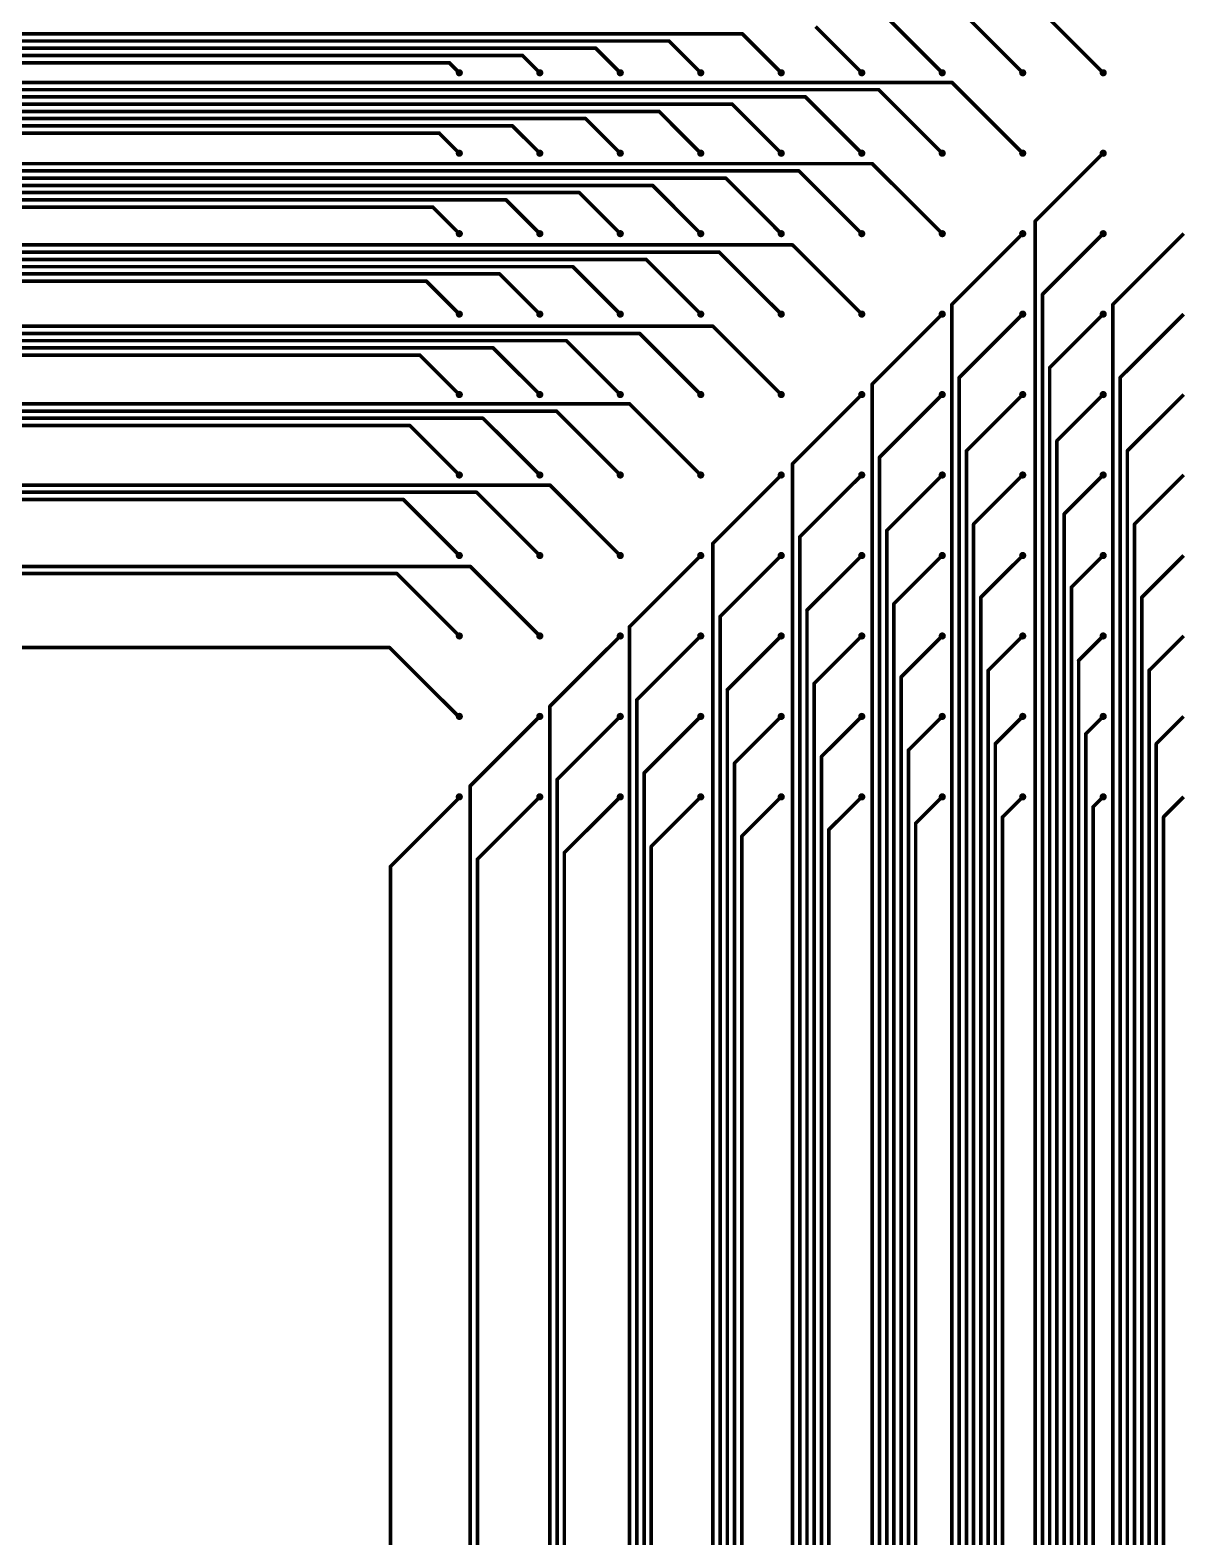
# Model space of a CAD drawing. Header units: inches. Extents: x 0 to 565, y 0 to 565.
# Drawn here: x 266.58 to 282.43, y 263.39 to 284.2 of the extents above; entities that cross this region are included whole.
import ezdxf

# ---------------------------------------------------------------- set-up
doc = ezdxf.new("R2010")
doc.units = ezdxf.units.IN

# ---------------------------------------------------------------- blocks, each defined once
blk = doc.blocks.new('S_______A_____324__1')
h = blk.add_hatch(color=1)
edge = h.paths.add_edge_path()
edge.add_arc((0, -8.889), 0.05, 0, 360)
h = blk.add_hatch(color=1)
edge = h.paths.add_edge_path()
edge.add_arc((1.111, -8.889), 0.05, 0, 360)
h = blk.add_hatch(color=1)
edge = h.paths.add_edge_path()
edge.add_arc((2.222, -8.889), 0.05, 0, 360)
h = blk.add_hatch(color=1)
edge = h.paths.add_edge_path()
edge.add_arc((3.333, -8.889), 0.05, 0, 360)
h = blk.add_hatch(color=1)
edge = h.paths.add_edge_path()
edge.add_arc((4.444, -8.889), 0.05, 0, 360)
h = blk.add_hatch(color=1)
edge = h.paths.add_edge_path()
edge.add_arc((5.556, -8.889), 0.05, 0, 360)
h = blk.add_hatch(color=1)
edge = h.paths.add_edge_path()
edge.add_arc((6.667, -8.889), 0.05, 0, 360)
h = blk.add_hatch(color=1)
edge = h.paths.add_edge_path()
edge.add_arc((7.778, -8.889), 0.05, 0, 360)
h = blk.add_hatch(color=1)
edge = h.paths.add_edge_path()
edge.add_arc((8.889, -8.889), 0.05, 0, 360)
h = blk.add_hatch(color=1)
edge = h.paths.add_edge_path()
edge.add_arc((0, -10), 0.05, 0, 360)
h = blk.add_hatch(color=1)
edge = h.paths.add_edge_path()
edge.add_arc((1.111, -10), 0.05, 0, 360)
h = blk.add_hatch(color=1)
edge = h.paths.add_edge_path()
edge.add_arc((2.222, -10), 0.05, 0, 360)
h = blk.add_hatch(color=1)
edge = h.paths.add_edge_path()
edge.add_arc((3.333, -10), 0.05, 0, 360)
h = blk.add_hatch(color=1)
edge = h.paths.add_edge_path()
edge.add_arc((4.444, -10), 0.05, 0, 360)
h = blk.add_hatch(color=1)
edge = h.paths.add_edge_path()
edge.add_arc((5.556, -10), 0.05, 0, 360)
h = blk.add_hatch(color=1)
edge = h.paths.add_edge_path()
edge.add_arc((6.667, -10), 0.05, 0, 360)
h = blk.add_hatch(color=1)
edge = h.paths.add_edge_path()
edge.add_arc((7.778, -10), 0.05, 0, 360)
h = blk.add_hatch(color=1)
edge = h.paths.add_edge_path()
edge.add_arc((8.889, -10), 0.05, 0, 360)
h = blk.add_hatch(color=1)
edge = h.paths.add_edge_path()
edge.add_arc((0, -11.111), 0.05, 0, 360)
h = blk.add_hatch(color=1)
edge = h.paths.add_edge_path()
edge.add_arc((1.111, -11.111), 0.05, 0, 360)
h = blk.add_hatch(color=1)
edge = h.paths.add_edge_path()
edge.add_arc((2.222, -11.111), 0.05, 0, 360)
h = blk.add_hatch(color=1)
edge = h.paths.add_edge_path()
edge.add_arc((3.333, -11.111), 0.05, 0, 360)
h = blk.add_hatch(color=1)
edge = h.paths.add_edge_path()
edge.add_arc((4.444, -11.111), 0.05, 0, 360)
h = blk.add_hatch(color=1)
edge = h.paths.add_edge_path()
edge.add_arc((5.556, -11.111), 0.05, 0, 360)
h = blk.add_hatch(color=1)
edge = h.paths.add_edge_path()
edge.add_arc((6.667, -11.111), 0.05, 0, 360)
h = blk.add_hatch(color=1)
edge = h.paths.add_edge_path()
edge.add_arc((7.778, -11.111), 0.05, 0, 360)
h = blk.add_hatch(color=1)
edge = h.paths.add_edge_path()
edge.add_arc((8.889, -11.111), 0.05, 0, 360)
h = blk.add_hatch(color=1)
edge = h.paths.add_edge_path()
edge.add_arc((0, -12.222), 0.05, 0, 360)
h = blk.add_hatch(color=1)
edge = h.paths.add_edge_path()
edge.add_arc((1.111, -12.222), 0.05, 0, 360)
h = blk.add_hatch(color=1)
edge = h.paths.add_edge_path()
edge.add_arc((2.222, -12.222), 0.05, 0, 360)
h = blk.add_hatch(color=1)
edge = h.paths.add_edge_path()
edge.add_arc((3.333, -12.222), 0.05, 0, 360)
h = blk.add_hatch(color=1)
edge = h.paths.add_edge_path()
edge.add_arc((4.444, -12.222), 0.05, 0, 360)
h = blk.add_hatch(color=1)
edge = h.paths.add_edge_path()
edge.add_arc((5.556, -12.222), 0.05, 0, 360)
h = blk.add_hatch(color=1)
edge = h.paths.add_edge_path()
edge.add_arc((6.667, -12.222), 0.05, 0, 360)
h = blk.add_hatch(color=1)
edge = h.paths.add_edge_path()
edge.add_arc((7.778, -12.222), 0.05, 0, 360)
h = blk.add_hatch(color=1)
edge = h.paths.add_edge_path()
edge.add_arc((8.889, -12.222), 0.05, 0, 360)
h = blk.add_hatch(color=1)
edge = h.paths.add_edge_path()
edge.add_arc((0, -13.333), 0.05, 0, 360)
h = blk.add_hatch(color=1)
edge = h.paths.add_edge_path()
edge.add_arc((1.111, -13.333), 0.05, 0, 360)
h = blk.add_hatch(color=1)
edge = h.paths.add_edge_path()
edge.add_arc((2.222, -13.333), 0.05, 0, 360)
h = blk.add_hatch(color=1)
edge = h.paths.add_edge_path()
edge.add_arc((3.333, -13.333), 0.05, 0, 360)
h = blk.add_hatch(color=1)
edge = h.paths.add_edge_path()
edge.add_arc((4.444, -13.333), 0.05, 0, 360)
h = blk.add_hatch(color=1)
edge = h.paths.add_edge_path()
edge.add_arc((5.556, -13.333), 0.05, 0, 360)
h = blk.add_hatch(color=1)
edge = h.paths.add_edge_path()
edge.add_arc((6.667, -13.333), 0.05, 0, 360)
h = blk.add_hatch(color=1)
edge = h.paths.add_edge_path()
edge.add_arc((7.778, -13.333), 0.05, 0, 360)
h = blk.add_hatch(color=1)
edge = h.paths.add_edge_path()
edge.add_arc((8.889, -13.333), 0.05, 0, 360)
h = blk.add_hatch(color=1)
edge = h.paths.add_edge_path()
edge.add_arc((0, -14.444), 0.05, 0, 360)
h = blk.add_hatch(color=1)
edge = h.paths.add_edge_path()
edge.add_arc((1.111, -14.444), 0.05, 0, 360)
h = blk.add_hatch(color=1)
edge = h.paths.add_edge_path()
edge.add_arc((2.222, -14.444), 0.05, 0, 360)
h = blk.add_hatch(color=1)
edge = h.paths.add_edge_path()
edge.add_arc((3.333, -14.444), 0.05, 0, 360)
h = blk.add_hatch(color=1)
edge = h.paths.add_edge_path()
edge.add_arc((4.444, -14.444), 0.05, 0, 360)
h = blk.add_hatch(color=1)
edge = h.paths.add_edge_path()
edge.add_arc((5.556, -14.444), 0.05, 0, 360)
h = blk.add_hatch(color=1)
edge = h.paths.add_edge_path()
edge.add_arc((6.667, -14.444), 0.05, 0, 360)
h = blk.add_hatch(color=1)
edge = h.paths.add_edge_path()
edge.add_arc((7.778, -14.444), 0.05, 0, 360)
h = blk.add_hatch(color=1)
edge = h.paths.add_edge_path()
edge.add_arc((8.889, -14.444), 0.05, 0, 360)
h = blk.add_hatch(color=1)
edge = h.paths.add_edge_path()
edge.add_arc((0, -15.556), 0.05, 0, 360)
h = blk.add_hatch(color=1)
edge = h.paths.add_edge_path()
edge.add_arc((1.111, -15.556), 0.05, 0, 360)
h = blk.add_hatch(color=1)
edge = h.paths.add_edge_path()
edge.add_arc((2.222, -15.556), 0.05, 0, 360)
h = blk.add_hatch(color=1)
edge = h.paths.add_edge_path()
edge.add_arc((3.333, -15.556), 0.05, 0, 360)
h = blk.add_hatch(color=1)
edge = h.paths.add_edge_path()
edge.add_arc((4.444, -15.556), 0.05, 0, 360)
h = blk.add_hatch(color=1)
edge = h.paths.add_edge_path()
edge.add_arc((5.556, -15.556), 0.05, 0, 360)
h = blk.add_hatch(color=1)
edge = h.paths.add_edge_path()
edge.add_arc((6.667, -15.556), 0.05, 0, 360)
h = blk.add_hatch(color=1)
edge = h.paths.add_edge_path()
edge.add_arc((7.778, -15.556), 0.05, 0, 360)
h = blk.add_hatch(color=1)
edge = h.paths.add_edge_path()
edge.add_arc((8.889, -15.556), 0.05, 0, 360)
h = blk.add_hatch(color=1)
edge = h.paths.add_edge_path()
edge.add_arc((0, -16.667), 0.05, 0, 360)
h = blk.add_hatch(color=1)
edge = h.paths.add_edge_path()
edge.add_arc((1.111, -16.667), 0.05, 0, 360)
h = blk.add_hatch(color=1)
edge = h.paths.add_edge_path()
edge.add_arc((2.222, -16.667), 0.05, 0, 360)
h = blk.add_hatch(color=1)
edge = h.paths.add_edge_path()
edge.add_arc((3.333, -16.667), 0.05, 0, 360)
h = blk.add_hatch(color=1)
edge = h.paths.add_edge_path()
edge.add_arc((4.444, -16.667), 0.05, 0, 360)
h = blk.add_hatch(color=1)
edge = h.paths.add_edge_path()
edge.add_arc((5.556, -16.667), 0.05, 0, 360)
h = blk.add_hatch(color=1)
edge = h.paths.add_edge_path()
edge.add_arc((6.667, -16.667), 0.05, 0, 360)
h = blk.add_hatch(color=1)
edge = h.paths.add_edge_path()
edge.add_arc((7.778, -16.667), 0.05, 0, 360)
h = blk.add_hatch(color=1)
edge = h.paths.add_edge_path()
edge.add_arc((8.889, -16.667), 0.05, 0, 360)
h = blk.add_hatch(color=1)
edge = h.paths.add_edge_path()
edge.add_arc((0, -17.778), 0.05, 0, 360)
h = blk.add_hatch(color=1)
edge = h.paths.add_edge_path()
edge.add_arc((1.111, -17.778), 0.05, 0, 360)
h = blk.add_hatch(color=1)
edge = h.paths.add_edge_path()
edge.add_arc((2.222, -17.778), 0.05, 0, 360)
h = blk.add_hatch(color=1)
edge = h.paths.add_edge_path()
edge.add_arc((3.333, -17.778), 0.05, 0, 360)
h = blk.add_hatch(color=1)
edge = h.paths.add_edge_path()
edge.add_arc((4.444, -17.778), 0.05, 0, 360)
h = blk.add_hatch(color=1)
edge = h.paths.add_edge_path()
edge.add_arc((5.556, -17.778), 0.05, 0, 360)
h = blk.add_hatch(color=1)
edge = h.paths.add_edge_path()
edge.add_arc((6.667, -17.778), 0.05, 0, 360)
h = blk.add_hatch(color=1)
edge = h.paths.add_edge_path()
edge.add_arc((7.778, -17.778), 0.05, 0, 360)
h = blk.add_hatch(color=1)
edge = h.paths.add_edge_path()
edge.add_arc((8.889, -17.778), 0.05, 0, 360)
h = blk.add_hatch(color=1)
edge = h.paths.add_edge_path()
edge.add_arc((0, -18.889), 0.05, 0, 360)
h = blk.add_hatch(color=1)
edge = h.paths.add_edge_path()
edge.add_arc((1.111, -18.889), 0.05, 0, 360)
h = blk.add_hatch(color=1)
edge = h.paths.add_edge_path()
edge.add_arc((2.222, -18.889), 0.05, 0, 360)
h = blk.add_hatch(color=1)
edge = h.paths.add_edge_path()
edge.add_arc((3.333, -18.889), 0.05, 0, 360)
h = blk.add_hatch(color=1)
edge = h.paths.add_edge_path()
edge.add_arc((4.444, -18.889), 0.05, 0, 360)
h = blk.add_hatch(color=1)
edge = h.paths.add_edge_path()
edge.add_arc((5.556, -18.889), 0.05, 0, 360)
h = blk.add_hatch(color=1)
edge = h.paths.add_edge_path()
edge.add_arc((6.667, -18.889), 0.05, 0, 360)
h = blk.add_hatch(color=1)
edge = h.paths.add_edge_path()
edge.add_arc((7.778, -18.889), 0.05, 0, 360)
h = blk.add_hatch(color=1)
edge = h.paths.add_edge_path()
edge.add_arc((8.889, -18.889), 0.05, 0, 360)

msp = doc.modelspace()

# ---------------------------------------------------------------- linework, layer by layer
at = {"const_width": 0.05}
for points in [[(279.439, 284.45), (280.278, 283.611)], [(280.45, 284.55), (281.389, 283.611)], [(277.417, 284.25), (278.056, 283.611)], [(278.428, 284.35), (279.167, 283.611)], [(253.439, 284.15), (276.406, 284.15)], [(253.489, 284.05), (275.394, 284.05)], [(275.394, 284.05), (275.833, 283.611)], [(276.406, 284.15), (276.944, 283.611)], [(253.539, 283.95), (274.383, 283.95)], [(253.589, 283.85), (273.372, 283.85)], [(273.372, 283.85), (273.611, 283.611)], [(274.383, 283.95), (274.722, 283.611)], [(253.639, 283.75), (272.361, 283.75)], [(272.361, 283.75), (272.5, 283.611)], [(253.517, 283.478), (279.3, 283.478)], [(279.3, 283.478), (280.278, 282.5)], [(253.567, 283.378), (278.289, 283.378)], [(253.617, 283.278), (277.278, 283.278)], [(277.278, 283.278), (278.056, 282.5)], [(278.289, 283.378), (279.167, 282.5)], [(253.667, 283.178), (276.267, 283.178)], [(253.717, 283.078), (275.256, 283.078)], [(275.256, 283.078), (275.833, 282.5)], [(276.267, 283.178), (276.944, 282.5)], [(253.767, 282.978), (274.244, 282.978)], [(253.817, 282.878), (273.233, 282.878)], [(253.867, 282.778), (272.222, 282.778)], [(272.222, 282.778), (272.5, 282.5)], [(273.233, 282.878), (273.611, 282.5)], [(274.244, 282.978), (274.722, 282.5)], [(280.45, 281.561), (281.389, 282.5)], [(253.594, 282.356), (278.2, 282.356)], [(253.644, 282.256), (277.189, 282.256)], [(253.694, 282.156), (276.178, 282.156)], [(276.178, 282.156), (276.944, 281.389)], [(277.189, 282.256), (278.056, 281.389)], [(278.2, 282.356), (279.167, 281.389)], [(253.744, 282.056), (275.167, 282.056)], [(253.794, 281.956), (274.156, 281.956)], [(274.156, 281.956), (274.722, 281.389)], [(275.167, 282.056), (275.833, 281.389)], [(253.844, 281.856), (273.144, 281.856)], [(253.889, 281.756), (272.133, 281.756)], [(272.133, 281.756), (272.5, 281.389)], [(273.144, 281.856), (273.611, 281.389)], [(280.45, 254.95), (280.45, 281.561)], [(279.3, 280.411), (280.278, 281.389)], [(280.55, 280.55), (281.389, 281.389)], [(281.522, 280.411), (282.5, 281.389)], [(253.622, 281.233), (277.1, 281.233)], [(253.672, 281.133), (276.089, 281.133)], [(276.089, 281.133), (276.944, 280.278)], [(277.1, 281.233), (278.056, 280.278)], [(253.722, 281.033), (275.078, 281.033)], [(253.772, 280.933), (274.067, 280.933)], [(274.067, 280.933), (274.722, 280.278)], [(275.078, 281.033), (275.833, 280.278)], [(253.822, 280.833), (273.056, 280.833)], [(253.872, 280.733), (272.044, 280.733)], [(272.044, 280.733), (272.5, 280.278)], [(273.056, 280.833), (273.611, 280.278)], [(280.55, 254.9), (280.55, 280.55)], [(278.2, 279.311), (279.167, 280.278)], [(279.3, 255), (279.3, 280.411)], [(279.4, 279.4), (280.278, 280.278)], [(280.65, 279.539), (281.389, 280.278)], [(281.522, 254.628), (281.522, 280.411)], [(281.622, 279.4), (282.5, 280.278)], [(253.65, 280.111), (276, 280.111)], [(276, 280.111), (276.944, 279.167)], [(253.7, 280.011), (274.989, 280.011)], [(253.75, 279.911), (273.978, 279.911)], [(273.978, 279.911), (274.722, 279.167)], [(274.989, 280.011), (275.833, 279.167)], [(253.8, 279.811), (272.967, 279.811)], [(253.85, 279.711), (271.956, 279.711)], [(271.956, 279.711), (272.5, 279.167)], [(272.967, 279.811), (273.611, 279.167)], [(280.65, 254.85), (280.65, 279.539)], [(278.2, 255), (278.2, 279.311)], [(279.4, 254.95), (279.4, 279.4)], [(281.622, 254.678), (281.622, 279.4)], [(253.728, 279.039), (274.85, 279.039)], [(274.85, 279.039), (275.833, 278.056)], [(277.1, 278.211), (278.056, 279.167)], [(278.3, 278.3), (279.167, 279.167)], [(279.5, 278.389), (280.278, 279.167)], [(280.75, 278.528), (281.389, 279.167)], [(281.722, 278.389), (282.5, 279.167)], [(253.778, 278.939), (273.839, 278.939)], [(253.828, 278.839), (272.828, 278.839)], [(272.828, 278.839), (273.611, 278.056)], [(273.839, 278.939), (274.722, 278.056)], [(253.889, 278.739), (271.817, 278.739)], [(271.817, 278.739), (272.5, 278.056)], [(280.75, 254.8), (280.75, 278.528)], [(277.1, 255), (277.1, 278.211)], [(278.3, 254.95), (278.3, 278.3)], [(279.5, 254.9), (279.5, 278.389)], [(281.722, 254.728), (281.722, 278.389)], [(276, 277.111), (276.944, 278.056)], [(277.2, 277.2), (278.056, 278.056)], [(278.4, 277.289), (279.167, 278.056)], [(279.6, 277.378), (280.278, 278.056)], [(280.85, 277.517), (281.389, 278.056)], [(281.822, 277.378), (282.5, 278.056)], [(253.756, 277.917), (273.75, 277.917)], [(253.806, 277.817), (272.739, 277.817)], [(272.739, 277.817), (273.611, 276.944)], [(273.75, 277.917), (274.722, 276.944)], [(253.889, 277.717), (271.728, 277.717)], [(271.728, 277.717), (272.5, 276.944)], [(279.6, 254.85), (279.6, 277.378)], [(280.85, 254.55), (280.85, 277.517)], [(281.822, 254.778), (281.822, 277.378)], [(277.2, 254.95), (277.2, 277.2)], [(278.4, 254.9), (278.4, 277.289)], [(276, 255), (276, 277.111)], [(253.833, 276.794), (272.65, 276.794)], [(272.65, 276.794), (273.611, 275.833)], [(274.85, 275.961), (275.833, 276.944)], [(276.1, 276.1), (276.944, 276.944)], [(277.3, 276.189), (278.056, 276.944)], [(278.5, 276.278), (279.167, 276.944)], [(279.7, 276.367), (280.278, 276.944)], [(280.95, 276.506), (281.389, 276.944)], [(281.922, 276.367), (282.5, 276.944)], [(253.883, 276.694), (271.639, 276.694)], [(271.639, 276.694), (272.5, 275.833)], [(279.7, 254.8), (279.7, 276.367)], [(280.95, 254.6), (280.95, 276.506)], [(281.922, 254.828), (281.922, 276.367)], [(277.3, 254.9), (277.3, 276.189)], [(278.5, 254.85), (278.5, 276.278)], [(274.85, 255), (274.85, 275.961)], [(276.1, 254.95), (276.1, 276.1)], [(273.75, 274.861), (274.722, 275.833)], [(274.95, 274.95), (275.833, 275.833)], [(276.2, 275.089), (276.944, 275.833)], [(277.4, 275.178), (278.056, 275.833)], [(278.6, 275.267), (279.167, 275.833)], [(279.8, 275.356), (280.278, 275.833)], [(281.05, 275.494), (281.389, 275.833)], [(282.022, 275.356), (282.5, 275.833)], [(253.889, 275.672), (271.539, 275.672)], [(271.539, 275.672), (272.489, 274.722)], [(281.05, 254.65), (281.05, 275.494)], [(279.8, 254.75), (279.8, 275.356)], [(282.022, 254.878), (282.022, 275.356)], [(276.2, 254.9), (276.2, 275.089)], [(277.4, 254.85), (277.4, 275.178)], [(278.6, 254.8), (278.6, 275.267)], [(274.95, 254.95), (274.95, 274.95)], [(272.65, 273.761), (273.611, 274.722)], [(273.75, 255), (273.75, 274.861)], [(273.85, 273.85), (274.722, 274.722)], [(275.05, 273.939), (275.833, 274.722)], [(276.3, 274.078), (276.944, 274.722)], [(277.5, 274.167), (278.056, 274.722)], [(278.7, 274.256), (279.167, 274.722)], [(279.9, 274.344), (280.278, 274.722)], [(281.15, 274.483), (281.389, 274.722)], [(282.122, 274.344), (282.5, 274.722)], [(281.15, 254.7), (281.15, 274.483)], [(278.7, 254.75), (278.7, 274.256)], [(279.9, 254.7), (279.9, 274.344)], [(282.122, 254.928), (282.122, 274.344)], [(276.3, 254.85), (276.3, 274.078)], [(277.5, 254.8), (277.5, 274.167)], [(273.85, 254.95), (273.85, 273.85)], [(275.05, 254.9), (275.05, 273.939)], [(272.65, 255), (272.65, 273.761)], [(271.55, 272.65), (272.5, 273.6)], [(272.5, 273.6), (272.5, 273.611)], [(272.75, 272.75), (273.611, 273.611)], [(273.95, 272.839), (274.722, 273.611)], [(275.15, 272.928), (275.833, 273.611)], [(276.4, 273.067), (276.944, 273.611)], [(277.6, 273.156), (278.056, 273.611)], [(278.8, 273.244), (279.167, 273.611)], [(280, 273.333), (280.278, 273.611)], [(281.25, 273.472), (281.389, 273.611)], [(281.25, 254.75), (281.25, 273.472)], [(282.222, 273.333), (282.5, 273.611)], [(278.8, 254.7), (278.8, 273.244)], [(280, 254.65), (280, 273.333)], [(282.222, 254.978), (282.222, 273.333)], [(276.4, 254.8), (276.4, 273.067)], [(277.6, 254.75), (277.6, 273.156)], [(273.95, 254.9), (273.95, 272.839)], [(275.15, 254.85), (275.15, 272.928)], [(271.55, 255), (271.55, 272.65)], [(272.75, 254.95), (272.75, 272.75)]]:
    msp.add_lwpolyline(points, dxfattribs=at)
at = {"const_width": 0.025}
for points in [[(275.382, 284.05, 1), (275.407, 284.05, 1)], [(275.382, 284.05, 1), (275.407, 284.05, 1)], [(276.393, 284.15, 1), (276.418, 284.15, 1)], [(276.393, 284.15, 1), (276.418, 284.15, 1)], [(273.36, 283.85, 1), (273.385, 283.85, 1)], [(273.36, 283.85, 1), (273.385, 283.85, 1)], [(274.371, 283.95, 1), (274.396, 283.95, 1)], [(274.371, 283.95, 1), (274.396, 283.95, 1)], [(272.349, 283.75, 1), (272.374, 283.75, 1)], [(272.349, 283.75, 1), (272.374, 283.75, 1)], [(272.488, 283.611, 1), (272.513, 283.611, 1)], [(273.599, 283.611, 1), (273.624, 283.611, 1)], [(274.71, 283.611, 1), (274.735, 283.611, 1)], [(275.821, 283.611, 1), (275.846, 283.611, 1)], [(276.932, 283.611, 1), (276.957, 283.611, 1)], [(278.043, 283.611, 1), (278.068, 283.611, 1)], [(279.154, 283.611, 1), (279.179, 283.611, 1)], [(280.265, 283.611, 1), (280.29, 283.611, 1)], [(281.376, 283.611, 1), (281.401, 283.611, 1)], [(279.288, 283.478, 1), (279.312, 283.478, 1)], [(279.288, 283.478, 1), (279.312, 283.478, 1)], [(277.265, 283.278, 1), (277.29, 283.278, 1)], [(277.265, 283.278, 1), (277.29, 283.278, 1)], [(278.276, 283.378, 1), (278.301, 283.378, 1)], [(278.276, 283.378, 1), (278.301, 283.378, 1)], [(275.243, 283.078, 1), (275.268, 283.078, 1)], [(275.243, 283.078, 1), (275.268, 283.078, 1)], [(276.254, 283.178, 1), (276.279, 283.178, 1)], [(276.254, 283.178, 1), (276.279, 283.178, 1)], [(272.21, 282.778, 1), (272.235, 282.778, 1)], [(272.21, 282.778, 1), (272.235, 282.778, 1)], [(273.221, 282.878, 1), (273.246, 282.878, 1)], [(273.221, 282.878, 1), (273.246, 282.878, 1)], [(274.232, 282.978, 1), (274.257, 282.978, 1)], [(274.232, 282.978, 1), (274.257, 282.978, 1)], [(272.488, 282.5, 1), (272.513, 282.5, 1)], [(273.599, 282.5, 1), (273.624, 282.5, 1)], [(274.71, 282.5, 1), (274.735, 282.5, 1)], [(275.821, 282.5, 1), (275.846, 282.5, 1)], [(276.932, 282.5, 1), (276.957, 282.5, 1)], [(278.043, 282.5, 1), (278.068, 282.5, 1)], [(279.154, 282.5, 1), (279.179, 282.5, 1)], [(280.265, 282.5, 1), (280.29, 282.5, 1)], [(281.376, 282.5, 1), (281.401, 282.5, 1)], [(276.165, 282.156, 1), (276.19, 282.156, 1)], [(276.165, 282.156, 1), (276.19, 282.156, 1)], [(277.176, 282.256, 1), (277.201, 282.256, 1)], [(277.176, 282.256, 1), (277.201, 282.256, 1)], [(278.188, 282.356, 1), (278.212, 282.356, 1)], [(278.188, 282.356, 1), (278.212, 282.356, 1)], [(274.143, 281.956, 1), (274.168, 281.956, 1)], [(274.143, 281.956, 1), (274.168, 281.956, 1)], [(275.154, 282.056, 1), (275.179, 282.056, 1)], [(275.154, 282.056, 1), (275.179, 282.056, 1)], [(272.121, 281.756, 1), (272.146, 281.756, 1)], [(272.121, 281.756, 1), (272.146, 281.756, 1)], [(273.132, 281.856, 1), (273.157, 281.856, 1)], [(273.132, 281.856, 1), (273.157, 281.856, 1)], [(280.438, 281.561, 1), (280.462, 281.561, 1)], [(280.438, 281.561, 1), (280.462, 281.561, 1)], [(272.488, 281.389, 1), (272.513, 281.389, 1)], [(273.599, 281.389, 1), (273.624, 281.389, 1)], [(274.71, 281.389, 1), (274.735, 281.389, 1)], [(275.821, 281.389, 1), (275.846, 281.389, 1)], [(276.932, 281.389, 1), (276.957, 281.389, 1)], [(278.043, 281.389, 1), (278.068, 281.389, 1)], [(279.154, 281.389, 1), (279.179, 281.389, 1)], [(280.265, 281.389, 1), (280.29, 281.389, 1)], [(281.376, 281.389, 1), (281.401, 281.389, 1)], [(276.076, 281.133, 1), (276.101, 281.133, 1)], [(276.076, 281.133, 1), (276.101, 281.133, 1)], [(277.088, 281.233, 1), (277.112, 281.233, 1)], [(277.088, 281.233, 1), (277.112, 281.233, 1)], [(274.054, 280.933, 1), (274.079, 280.933, 1)], [(274.054, 280.933, 1), (274.079, 280.933, 1)], [(275.065, 281.033, 1), (275.09, 281.033, 1)], [(275.065, 281.033, 1), (275.09, 281.033, 1)], [(272.032, 280.733, 1), (272.057, 280.733, 1)], [(272.032, 280.733, 1), (272.057, 280.733, 1)], [(273.043, 280.833, 1), (273.068, 280.833, 1)], [(273.043, 280.833, 1), (273.068, 280.833, 1)], [(280.538, 280.55, 1), (280.562, 280.55, 1)], [(280.538, 280.55, 1), (280.562, 280.55, 1)], [(272.488, 280.278, 1), (272.513, 280.278, 1)], [(273.599, 280.278, 1), (273.624, 280.278, 1)], [(274.71, 280.278, 1), (274.735, 280.278, 1)], [(275.821, 280.278, 1), (275.846, 280.278, 1)], [(276.932, 280.278, 1), (276.957, 280.278, 1)], [(278.043, 280.278, 1), (278.068, 280.278, 1)], [(279.154, 280.278, 1), (279.179, 280.278, 1)], [(279.288, 280.411, 1), (279.312, 280.411, 1)], [(279.288, 280.411, 1), (279.312, 280.411, 1)], [(280.265, 280.278, 1), (280.29, 280.278, 1)], [(281.376, 280.278, 1), (281.401, 280.278, 1)], [(281.51, 280.411, 1), (281.535, 280.411, 1)], [(281.51, 280.411, 1), (281.535, 280.411, 1)], [(275.987, 280.111, 1), (276.012, 280.111, 1)], [(275.987, 280.111, 1), (276.012, 280.111, 1)], [(273.965, 279.911, 1), (273.99, 279.911, 1)], [(273.965, 279.911, 1), (273.99, 279.911, 1)], [(274.976, 280.011, 1), (275.001, 280.011, 1)], [(274.976, 280.011, 1), (275.001, 280.011, 1)], [(271.943, 279.711, 1), (271.968, 279.711, 1)], [(271.943, 279.711, 1), (271.968, 279.711, 1)], [(272.954, 279.811, 1), (272.979, 279.811, 1)], [(272.954, 279.811, 1), (272.979, 279.811, 1)], [(280.638, 279.539, 1), (280.662, 279.539, 1)], [(280.638, 279.539, 1), (280.662, 279.539, 1)], [(278.188, 279.311, 1), (278.212, 279.311, 1)], [(278.188, 279.311, 1), (278.212, 279.311, 1)], [(279.388, 279.4, 1), (279.412, 279.4, 1)], [(279.388, 279.4, 1), (279.412, 279.4, 1)], [(281.61, 279.4, 1), (281.635, 279.4, 1)], [(281.61, 279.4, 1), (281.635, 279.4, 1)], [(272.488, 279.167, 1), (272.513, 279.167, 1)], [(273.599, 279.167, 1), (273.624, 279.167, 1)], [(274.71, 279.167, 1), (274.735, 279.167, 1)], [(274.837, 279.039, 1), (274.862, 279.039, 1)], [(274.837, 279.039, 1), (274.862, 279.039, 1)], [(275.821, 279.167, 1), (275.846, 279.167, 1)], [(276.932, 279.167, 1), (276.957, 279.167, 1)], [(278.043, 279.167, 1), (278.068, 279.167, 1)], [(279.154, 279.167, 1), (279.179, 279.167, 1)], [(280.265, 279.167, 1), (280.29, 279.167, 1)], [(281.376, 279.167, 1), (281.401, 279.167, 1)], [(272.815, 278.839, 1), (272.84, 278.839, 1)], [(272.815, 278.839, 1), (272.84, 278.839, 1)], [(273.826, 278.939, 1), (273.851, 278.939, 1)], [(273.826, 278.939, 1), (273.851, 278.939, 1)], [(271.804, 278.739, 1), (271.829, 278.739, 1)], [(271.804, 278.739, 1), (271.829, 278.739, 1)], [(280.738, 278.528, 1), (280.762, 278.528, 1)], [(280.738, 278.528, 1), (280.762, 278.528, 1)], [(277.088, 278.211, 1), (277.112, 278.211, 1)], [(277.088, 278.211, 1), (277.112, 278.211, 1)], [(278.288, 278.3, 1), (278.312, 278.3, 1)], [(278.288, 278.3, 1), (278.312, 278.3, 1)], [(279.488, 278.389, 1), (279.512, 278.389, 1)], [(279.488, 278.389, 1), (279.512, 278.389, 1)], [(281.71, 278.389, 1), (281.735, 278.389, 1)], [(281.71, 278.389, 1), (281.735, 278.389, 1)], [(272.488, 278.056, 1), (272.513, 278.056, 1)], [(273.599, 278.056, 1), (273.624, 278.056, 1)], [(274.71, 278.056, 1), (274.735, 278.056, 1)], [(275.821, 278.056, 1), (275.846, 278.056, 1)], [(276.932, 278.056, 1), (276.957, 278.056, 1)], [(278.043, 278.056, 1), (278.068, 278.056, 1)], [(279.154, 278.056, 1), (279.179, 278.056, 1)], [(280.265, 278.056, 1), (280.29, 278.056, 1)], [(281.376, 278.056, 1), (281.401, 278.056, 1)], [(272.726, 277.817, 1), (272.751, 277.817, 1)], [(272.726, 277.817, 1), (272.751, 277.817, 1)], [(273.738, 277.917, 1), (273.763, 277.917, 1)], [(273.738, 277.917, 1), (273.763, 277.917, 1)], [(271.715, 277.717, 1), (271.74, 277.717, 1)], [(271.715, 277.717, 1), (271.74, 277.717, 1)], [(279.588, 277.378, 1), (279.612, 277.378, 1)], [(279.588, 277.378, 1), (279.612, 277.378, 1)], [(280.838, 277.517, 1), (280.862, 277.517, 1)], [(280.838, 277.517, 1), (280.862, 277.517, 1)], [(281.81, 277.378, 1), (281.835, 277.378, 1)], [(281.81, 277.378, 1), (281.835, 277.378, 1)], [(277.187, 277.2, 1), (277.212, 277.2, 1)], [(277.187, 277.2, 1), (277.212, 277.2, 1)], [(278.388, 277.289, 1), (278.412, 277.289, 1)], [(278.388, 277.289, 1), (278.412, 277.289, 1)], [(275.987, 277.111, 1), (276.012, 277.111, 1)], [(275.987, 277.111, 1), (276.012, 277.111, 1)], [(272.488, 276.944, 1), (272.513, 276.944, 1)], [(272.638, 276.794, 1), (272.663, 276.794, 1)], [(272.638, 276.794, 1), (272.663, 276.794, 1)], [(273.599, 276.944, 1), (273.624, 276.944, 1)], [(274.71, 276.944, 1), (274.735, 276.944, 1)], [(275.821, 276.944, 1), (275.846, 276.944, 1)], [(276.932, 276.944, 1), (276.957, 276.944, 1)], [(278.043, 276.944, 1), (278.068, 276.944, 1)], [(279.154, 276.944, 1), (279.179, 276.944, 1)], [(280.265, 276.944, 1), (280.29, 276.944, 1)], [(281.376, 276.944, 1), (281.401, 276.944, 1)], [(271.626, 276.694, 1), (271.651, 276.694, 1)], [(271.626, 276.694, 1), (271.651, 276.694, 1)], [(279.688, 276.367, 1), (279.712, 276.367, 1)], [(279.688, 276.367, 1), (279.712, 276.367, 1)], [(280.938, 276.506, 1), (280.962, 276.506, 1)], [(280.938, 276.506, 1), (280.962, 276.506, 1)], [(281.91, 276.367, 1), (281.935, 276.367, 1)], [(281.91, 276.367, 1), (281.935, 276.367, 1)], [(277.287, 276.189, 1), (277.312, 276.189, 1)], [(277.287, 276.189, 1), (277.312, 276.189, 1)], [(278.487, 276.278, 1), (278.512, 276.278, 1)], [(278.487, 276.278, 1), (278.512, 276.278, 1)], [(274.837, 275.961, 1), (274.862, 275.961, 1)], [(274.837, 275.961, 1), (274.862, 275.961, 1)], [(276.087, 276.1, 1), (276.112, 276.1, 1)], [(276.087, 276.1, 1), (276.112, 276.1, 1)], [(272.488, 275.833, 1), (272.513, 275.833, 1)], [(273.599, 275.833, 1), (273.624, 275.833, 1)], [(274.71, 275.833, 1), (274.735, 275.833, 1)], [(275.821, 275.833, 1), (275.846, 275.833, 1)], [(276.932, 275.833, 1), (276.957, 275.833, 1)], [(278.043, 275.833, 1), (278.068, 275.833, 1)], [(279.154, 275.833, 1), (279.179, 275.833, 1)], [(280.265, 275.833, 1), (280.29, 275.833, 1)], [(281.376, 275.833, 1), (281.401, 275.833, 1)], [(271.526, 275.672, 1), (271.551, 275.672, 1)], [(271.526, 275.672, 1), (271.551, 275.672, 1)], [(281.037, 275.494, 1), (281.062, 275.494, 1)], [(281.037, 275.494, 1), (281.062, 275.494, 1)], [(279.787, 275.356, 1), (279.812, 275.356, 1)], [(279.787, 275.356, 1), (279.812, 275.356, 1)], [(282.01, 275.356, 1), (282.035, 275.356, 1)], [(282.01, 275.356, 1), (282.035, 275.356, 1)], [(276.187, 275.089, 1), (276.212, 275.089, 1)], [(276.187, 275.089, 1), (276.212, 275.089, 1)], [(277.387, 275.178, 1), (277.412, 275.178, 1)], [(277.387, 275.178, 1), (277.412, 275.178, 1)], [(278.587, 275.267, 1), (278.612, 275.267, 1)], [(278.587, 275.267, 1), (278.612, 275.267, 1)], [(274.937, 274.95, 1), (274.962, 274.95, 1)], [(274.937, 274.95, 1), (274.962, 274.95, 1)], [(272.476, 274.722, 1), (272.501, 274.722, 1)], [(273.599, 274.722, 1), (273.624, 274.722, 1)], [(273.738, 274.861, 1), (273.763, 274.861, 1)], [(273.738, 274.861, 1), (273.763, 274.861, 1)], [(274.71, 274.722, 1), (274.735, 274.722, 1)], [(275.821, 274.722, 1), (275.846, 274.722, 1)], [(276.932, 274.722, 1), (276.957, 274.722, 1)], [(278.043, 274.722, 1), (278.068, 274.722, 1)], [(279.154, 274.722, 1), (279.179, 274.722, 1)], [(280.265, 274.722, 1), (280.29, 274.722, 1)], [(281.376, 274.722, 1), (281.401, 274.722, 1)], [(281.137, 274.483, 1), (281.162, 274.483, 1)], [(281.137, 274.483, 1), (281.162, 274.483, 1)], [(278.687, 274.256, 1), (278.712, 274.256, 1)], [(278.687, 274.256, 1), (278.712, 274.256, 1)], [(279.887, 274.344, 1), (279.912, 274.344, 1)], [(279.887, 274.344, 1), (279.912, 274.344, 1)], [(282.11, 274.344, 1), (282.135, 274.344, 1)], [(282.11, 274.344, 1), (282.135, 274.344, 1)], [(276.288, 274.078, 1), (276.313, 274.078, 1)], [(276.288, 274.078, 1), (276.313, 274.078, 1)], [(277.488, 274.167, 1), (277.513, 274.167, 1)], [(277.488, 274.167, 1), (277.513, 274.167, 1)], [(273.838, 273.85, 1), (273.863, 273.85, 1)], [(273.838, 273.85, 1), (273.863, 273.85, 1)], [(275.038, 273.939, 1), (275.063, 273.939, 1)], [(275.038, 273.939, 1), (275.063, 273.939, 1)], [(272.638, 273.761, 1), (272.663, 273.761, 1)], [(272.638, 273.761, 1), (272.663, 273.761, 1)], [(272.488, 273.611, 1), (272.513, 273.611, 1)], [(272.488, 273.6, 1), (272.513, 273.6, 1)], [(272.488, 273.6, 1), (272.513, 273.6, 1)], [(273.599, 273.611, 1), (273.624, 273.611, 1)], [(274.71, 273.611, 1), (274.735, 273.611, 1)], [(275.821, 273.611, 1), (275.846, 273.611, 1)], [(276.932, 273.611, 1), (276.957, 273.611, 1)], [(278.043, 273.611, 1), (278.068, 273.611, 1)], [(279.154, 273.611, 1), (279.179, 273.611, 1)], [(280.265, 273.611, 1), (280.29, 273.611, 1)], [(281.237, 273.472, 1), (281.262, 273.472, 1)], [(281.237, 273.472, 1), (281.262, 273.472, 1)], [(281.376, 273.611, 1), (281.401, 273.611, 1)], [(278.788, 273.244, 1), (278.813, 273.244, 1)], [(278.788, 273.244, 1), (278.813, 273.244, 1)], [(279.987, 273.333, 1), (280.012, 273.333, 1)], [(279.987, 273.333, 1), (280.012, 273.333, 1)], [(282.21, 273.333, 1), (282.235, 273.333, 1)], [(282.21, 273.333, 1), (282.235, 273.333, 1)], [(276.388, 273.067, 1), (276.413, 273.067, 1)], [(276.388, 273.067, 1), (276.413, 273.067, 1)], [(277.588, 273.156, 1), (277.613, 273.156, 1)], [(277.588, 273.156, 1), (277.613, 273.156, 1)], [(273.938, 272.839, 1), (273.963, 272.839, 1)], [(273.938, 272.839, 1), (273.963, 272.839, 1)], [(275.138, 272.928, 1), (275.163, 272.928, 1)], [(275.138, 272.928, 1), (275.163, 272.928, 1)], [(271.538, 272.65, 1), (271.562, 272.65, 1)], [(271.538, 272.65, 1), (271.562, 272.65, 1)], [(272.738, 272.75, 1), (272.762, 272.75, 1)], [(272.738, 272.75, 1), (272.762, 272.75, 1)]]:
    msp.add_lwpolyline(points, format="xyb", close=True, dxfattribs=at)

# ---------------------------------------------------------------- block references
msp.add_blockref('S_______A_____324__1', (272.5, 292.5))

doc.saveas('drawing.dxf')
